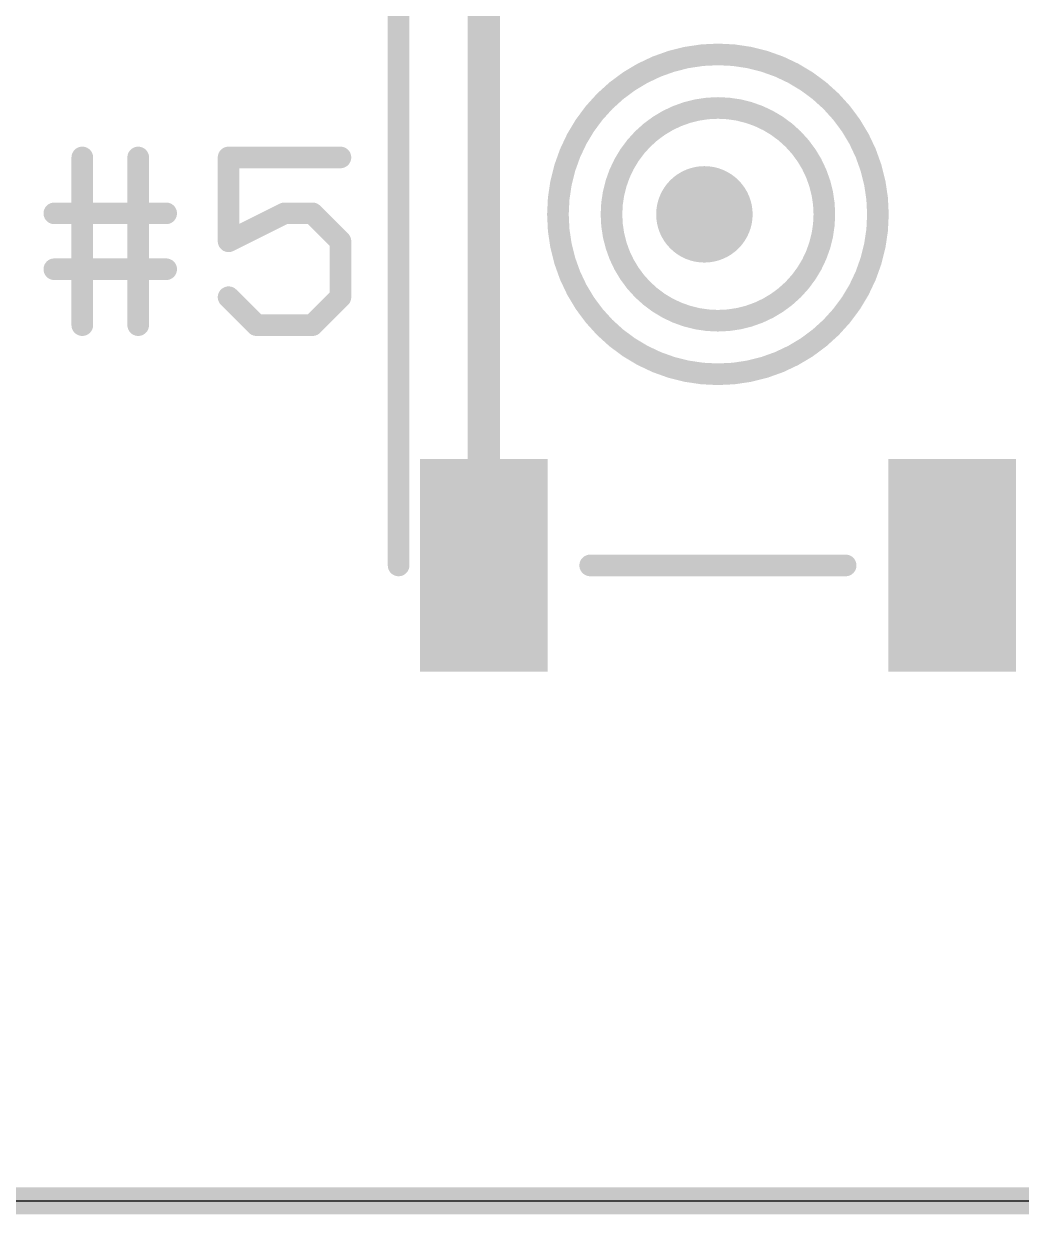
# Model space of a CAD drawing. Extents: x 0 to 65.2, y -0.5 to 30.7.
# Drawn here: x 47.33 to 56.7, y -0.13 to 11.06 of the extents above; entities that cross this region are included whole.
import ezdxf

# ---------------------------------------------------------------- set-up
doc = ezdxf.new("R2010")
doc.units = 0
for name, color, linetype in [('1', 12, 'CONTINUOUS'), ('16', 5, 'CONTINUOUS'), ('18', 110, 'CONTINUOUS'), ('20', 53, 'CONTINUOUS'), ('21', 40, 'CONTINUOUS')]:
    doc.layers.add(name, color=color, linetype=linetype)

# ---------------------------------------------------------------- blocks, each defined once
blk = doc.blocks.new('RECT')
blk.add_solid([(-0.5, -0.5), (0.5, -0.5), (-0.5, 0.5), (0.5, 0.5)])
blk = doc.blocks.new('ROUNDV')
at = {"const_width": 0.5}
blk.add_lwpolyline([(0, -0.25, 1), (0, 0.25, 1), (0, -0.25)], format="xyb", dxfattribs=at)

msp = doc.modelspace()

# ---------------------------------------------------------------- linework, layer by layer
at = {"layer": '1'}
for points, const_width in [([(51.648, 5.971), (51.648, 12.571)], 0.3048), ([(0.127, 0), (65.024, 0)], 0.254)]:
    msp.add_lwpolyline(points, dxfattribs=dict(at, const_width=const_width))
at = {"layer": '1', "const_width": 0.1524}
msp.add_lwpolyline([(51.5718, 5.971, 1), (51.7242, 5.971)], format="xyb", dxfattribs=at)
at = {"layer": '16', "const_width": 0.254}
msp.add_lwpolyline([(0.127, 0), (65.024, 0)], dxfattribs=at)
at = {"layer": '20'}
msp.add_line((3.0254, 0), (62.0254, 0), dxfattribs=at)
at = {"layer": '21', "const_width": 0.2032}
for points in [[(50.848, 5.971), (50.848, 12.571)], [(47.8761, 8.2296), (47.8761, 9.8057)], [(48.4015, 9.8057), (48.4015, 8.2296)], [(50.3014, 9.8057), (49.2506, 9.8057)], [(49.2506, 9.8057), (49.2506, 9.0177)], [(47.6134, 9.2804), (48.4015, 9.2804)], [(48.4015, 9.2804), (48.6642, 9.2804)], [(49.2506, 9.0177), (49.776, 9.2804)], [(49.776, 9.2804), (50.0387, 9.2804)], [(50.0387, 9.2804), (50.3014, 9.0177)], [(50.3014, 9.0177), (50.3014, 8.4923)], [(47.6134, 8.755), (48.6642, 8.755)], [(49.5133, 8.2296), (49.2506, 8.4923)], [(50.3014, 8.4923), (50.0387, 8.2296)], [(50.0387, 8.2296), (49.5133, 8.2296)], [(55.048, 5.971), (52.648, 5.971)]]:
    msp.add_lwpolyline(points, dxfattribs=at)
at = {"layer": '21'}
for points, const_width in [([(53.848, 7.7677, 1), (53.848, 10.7743, 1), (53.848, 7.7677)], 0.2032), ([(53.848, 8.271, 1), (53.848, 10.271, 1), (53.848, 8.271)], 0.2032), ([(47.9269, 9.8057, 1), (47.8253, 9.8057)], 0.1016), ([(48.4523, 9.8057, 1), (48.3507, 9.8057)], 0.1016), ([(49.2506, 9.8565, 1), (49.2506, 9.7549)], 0.1016), ([(49.3014, 9.8057, 1), (49.1998, 9.8057)], 0.1016), ([(50.3014, 9.7549, 1), (50.3014, 9.8565)], 0.1016), ([(47.6134, 9.3312, 1), (47.6134, 9.2296)], 0.1016), ([(48.4015, 9.3312, 1), (48.4015, 9.2296)], 0.1016), ([(48.4015, 9.2296, 1), (48.4015, 9.3312)], 0.1016), ([(48.6642, 9.2296, 1), (48.6642, 9.3312)], 0.1016), ([(49.776, 9.3312, 1), (49.776, 9.2296)], 0.1016), ([(49.7987, 9.2349, 1), (49.7533, 9.3258)], 0.1016), ([(50.0746, 9.3163, 1), (50.0028, 9.2444)], 0.1016), ([(50.0387, 9.2296, 1), (50.0387, 9.3312)], 0.1016), ([(49.2279, 9.0631, 1), (49.2733, 8.9722)], 0.1016), ([(49.1998, 9.0177, 1), (49.3014, 9.0177)], 0.1016), ([(50.3522, 9.0177, 1), (50.2506, 9.0177)], 0.1016), ([(50.2654, 8.9818, 1), (50.3373, 9.0536)], 0.1016), ([(47.6134, 8.8058, 1), (47.6134, 8.7042)], 0.1016), ([(48.6642, 8.7042, 1), (48.6642, 8.8058)], 0.1016), ([(49.2865, 8.5282, 1), (49.2147, 8.4564)], 0.1016), ([(50.2506, 8.4923, 1), (50.3522, 8.4923)], 0.1016), ([(50.3373, 8.4564, 1), (50.2654, 8.5282)], 0.1016), ([(47.8253, 8.2296, 1), (47.9269, 8.2296)], 0.1016), ([(48.3507, 8.2296, 1), (48.4523, 8.2296)], 0.1016), ([(49.5133, 8.2804, 1), (49.5133, 8.1788)], 0.1016), ([(49.4774, 8.1937, 1), (49.5492, 8.2655)], 0.1016), ([(50.0028, 8.2655, 1), (50.0746, 8.1937)], 0.1016), ([(50.0387, 8.1788, 1), (50.0387, 8.2804)], 0.1016), ([(52.648, 6.0218, 1), (52.648, 5.9202)], 0.1016), ([(55.048, 5.9202, 1), (55.048, 6.0218)], 0.1016), ([(50.7972, 5.971, 1), (50.8988, 5.971)], 0.1016)]:
    msp.add_lwpolyline(points, format="xyb", dxfattribs=dict(at, const_width=const_width))

# ---------------------------------------------------------------- block references
at = {"layer": '1', "xscale": 2, "yscale": 1.2, "rotation": 270}
for p in [(51.648, 5.971), (56.048, 5.971)]:
    msp.add_blockref('RECT', p, dxfattribs=at)
at = {"layer": '18', "xscale": 0.9064, "yscale": 0.9064}
msp.add_blockref('ROUNDV', (53.721, 9.271), dxfattribs=at)
msp.add_blockref('ROUNDV', (53.721, 9.271), dxfattribs=at)

doc.saveas('drawing.dxf')
